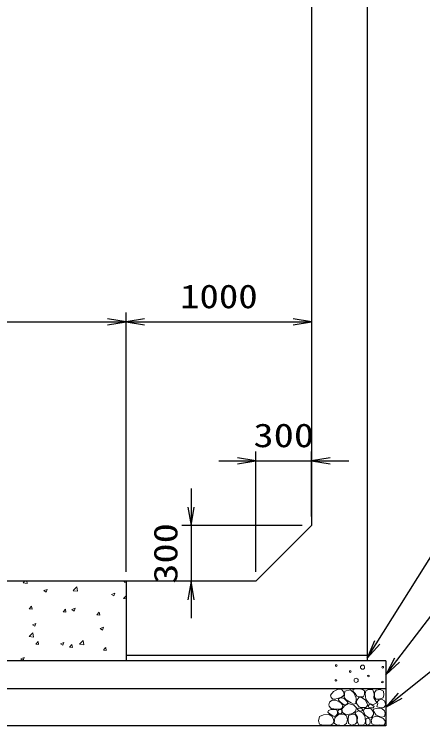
# Model space of a CAD drawing. Units: millimetres at full size. Extents: x 0 to 42050, y 0 to 29700.
# Drawn here: x 9922 to 12125, y 13620 to 17460 of the extents above; entities that cross this region are included whole.
import ezdxf
from ezdxf.enums import TextEntityAlignment as Align

# ---------------------------------------------------------------- set-up
doc = ezdxf.new("R2010")
doc.units = ezdxf.units.MM
for name, color, linetype, lineweight in [('D-DCR-HCHn', 4, 'Continuous', 9), ('D-STR-DIM', 7, 'Continuous', 25), ('D-STR-STRn', 1, 'Continuous', 25), ('D-STR-TXT', 7, 'Continuous', 25)]:
    doc.layers.add(name, color=color, linetype=linetype, lineweight=lineweight)
doc.styles.add('ＭＳ ゴシック', font='')
doc.styles.get('ＭＳ ゴシック').set_extended_font_data('MS Gothic')

# ---------------------------------------------------------------- blocks, each defined once
blk = doc.blocks.new('open_arrow')
at = {"color": 0, "linetype": 'Continuous', "lineweight": -2}
blk.add_lwpolyline([(7.5, 1.25), (0, 0), (7.5, -1.25)], dxfattribs=at)

msp = doc.modelspace()

# ---------------------------------------------------------------- linework, layer by layer
at = {"layer": 'D-DCR-HCHn'}
for p, q in [((9969.056, 14391.22), (9977.481, 14400)), ((9969.086, 14391.157), (9991.675, 14387.654)), ((9991.652, 14387.681), (9990.219, 14400)), ((10240.135, 14349.177), (10259.919, 14369.796)), ((10262.732, 14345.639), (10259.925, 14369.761)), ((10513.981, 14394.198), (10525, 14393.234)), ((10513.987, 14394.212), (10518.844, 14400)), ((10081.154, 14349.397), (10098.938, 14356.224)), ((10081.176, 14349.362), (10093.81, 14340.84)), ((10093.824, 14340.844), (10098.974, 14356.193)), ((10240.165, 14349.115), (10262.755, 14345.611)), ((10446.185, 14329.055), (10463.97, 14335.882)), ((10446.206, 14329.019), (10458.841, 14320.497)), ((10458.855, 14320.502), (10464.005, 14335.851)), ((10511.214, 14307.135), (10525, 14321.503)), ((10511.244, 14307.072), (10525, 14304.938)), ((10002.672, 14250.958), (10017.854, 14249.63)), ((10002.676, 14250.972), (10014.922, 14265.565)), ((10017.961, 14249.537), (10015.024, 14265.459)), ((10184.861, 14235.033), (10197.106, 14249.626)), ((10200.144, 14233.597), (10197.208, 14249.519)), ((10232.768, 14247.132), (10250.553, 14253.959)), ((10232.79, 14247.097), (10245.424, 14238.575)), ((10245.439, 14238.579), (10250.589, 14253.928)), ((10184.856, 14235.019), (10200.038, 14233.691)), ((10367.04, 14219.08), (10382.222, 14217.752)), ((10367.046, 14219.094), (10379.291, 14233.687)), ((10382.328, 14217.657), (10379.391, 14233.578)), ((10019.352, 14165.209), (10037.137, 14172.036)), ((10032.022, 14156.656), (10037.172, 14172.005)), ((10019.373, 14165.174), (10032.008, 14156.652)), ((10384.383, 14144.866), (10402.168, 14151.693)), ((10384.404, 14144.832), (10397.039, 14136.309)), ((10397.053, 14136.314), (10402.203, 14151.663)), ((10002.731, 14101.751), (10022.515, 14122.37)), ((10002.76, 14101.689), (10025.35, 14098.186)), ((10025.327, 14098.213), (10022.521, 14122.335)), ((10037.915, 14059.902), (10053.097, 14058.574)), ((10037.92, 14059.915), (10050.165, 14074.508)), ((10053.202, 14058.48), (10050.265, 14074.402)), ((10170.967, 14062.943), (10188.752, 14069.77)), ((10170.988, 14062.909), (10183.622, 14054.387)), ((10183.636, 14054.391), (10188.787, 14069.74)), ((10220.105, 14043.976), (10232.35, 14058.569)), ((10235.386, 14042.54), (10232.449, 14058.462)), ((10273.81, 14059.709), (10293.594, 14080.328)), ((10273.839, 14059.647), (10296.429, 14056.143)), ((10296.406, 14056.171), (10293.6, 14080.293)), ((10220.099, 14043.963), (10235.281, 14042.634)), ((10402.283, 14028.024), (10417.465, 14026.695)), ((10402.289, 14028.037), (10414.534, 14042.63)), ((10417.57, 14026.6), (10414.633, 14042.521)), ((9957.55, 13981.021), (9975.335, 13987.847)), ((9957.571, 13980.986), (9970.206, 13972.464)), ((9970.22, 13972.468), (9975.37, 13987.817))]:
    msp.add_line(p, q, dxfattribs=at)
for points in [[(11692.988, 13779.601), (11699.036, 13785.086), (11700.103, 13790.792), (11696.586, 13803.305), (11686.29, 13817.61), (11663.996, 13816.105), (11642.429, 13805.811), (11627.805, 13785.597), (11629.979, 13772.456), (11636.98, 13765.716), (11648.231, 13763.215), (11664.489, 13767.483), (11685.711, 13774.481)], [(11751.553, 13736.214), (11764.311, 13740.569), (11765.575, 13768.678), (11752.488, 13797.359), (11735.552, 13813.536), (11703.597, 13807.032), (11700.867, 13771.913), (11711.184, 13759.876), (11739.261, 13744.301)], [(11855.31, 13813.906), (11862.244, 13793.102), (11859.933, 13769.988), (11876.113, 13744.562), (11855.31, 13733.005), (11832.195, 13744.562), (11818.327, 13763.053), (11813.704, 13793.102), (11818.327, 13809.283), (11832.195, 13816.217)], [(11873.802, 13811.594), (11894.605, 13816.217), (11913.096, 13806.971), (11915.408, 13786.168), (11910.785, 13769.988), (11887.67, 13763.053), (11871.49, 13763.053), (11864.556, 13774.611), (11864.556, 13800.037)], [(11631.628, 13711.832), (11626.312, 13716.874), (11619.524, 13725.68), (11617.855, 13733.275), (11621.856, 13747.685), (11635.912, 13758.67), (11656.093, 13757.89), (11683.302, 13743.001), (11692.914, 13730.757), (11689.848, 13716.784), (11680.222, 13710.04), (11671.401, 13709.145), (11657.637, 13709.524), (11644.192, 13711.002)], [(11720.202, 13745.711), (11718.546, 13739.566), (11712.989, 13735.193), (11700.81, 13733.302), (11689.695, 13739.802), (11679.408, 13749.138), (11670.142, 13757.333), (11670.365, 13763.462), (11676.264, 13768.875), (11690.797, 13770.356), (11703.53, 13764.383), (11712.989, 13755.165), (11717.719, 13750.556)], [(11816.015, 13758.431), (11827.573, 13730.693), (11818.327, 13719.136), (11790.589, 13719.136), (11779.032, 13723.759), (11767.475, 13739.939), (11767.475, 13753.808), (11779.032, 13772.299), (11792.901, 13774.611)], [(11917.719, 13753.808), (11924.654, 13733.005), (11915.408, 13719.136), (11892.293, 13716.824), (11876.512, 13723.599), (11883.048, 13739.939), (11878.425, 13749.185), (11887.67, 13758.431), (11901.539, 13763.053)], [(11711.797, 13679.532), (11747.171, 13686.129), (11762.218, 13698.266), (11766.97, 13717.263), (11752.287, 13731.629), (11723.677, 13739.69), (11702.03, 13726.761), (11688.039, 13709.347), (11691.998, 13691.67)], [(11781.815, 13700.551), (11771.114, 13709.112), (11775.394, 13715.533), (11790.376, 13715.533), (11796.796, 13713.393), (11801.077, 13704.832), (11794.656, 13698.411)], [(11813.918, 13677.009), (11803.217, 13702.692), (11811.778, 13713.393), (11837.461, 13713.393), (11848.162, 13709.112), (11858.863, 13694.131), (11858.863, 13681.289), (11848.162, 13664.167), (11835.321, 13662.027)], [(11850.687, 13733.005), (11862.244, 13723.759), (11857.621, 13716.824), (11841.441, 13716.824), (11834.507, 13719.136), (11829.884, 13728.382), (11836.818, 13735.316)], [(11873.845, 13677.009), (11856.723, 13702.692), (11858.863, 13709.112), (11882.406, 13715.533), (11903.808, 13713.393), (11918.79, 13700.551), (11920.93, 13685.57), (11918.79, 13670.588), (11901.668, 13666.308)], [(11615.028, 13622.493), (11630.163, 13624.274), (11640.134, 13629.787), (11644.165, 13642.722), (11644.055, 13654.963), (11634.828, 13671.678), (11616.758, 13682.822), (11589.269, 13678.403), (11567.547, 13670.334), (11562.357, 13646.125), (11566.97, 13628.257), (11588.116, 13622.877)], [(11647.403, 13670.331), (11657.105, 13675.079), (11664.11, 13683.822), (11664.281, 13695.084), (11660.058, 13705.627), (11644.811, 13707.625), (11629.946, 13708.018), (11615.519, 13702.512), (11613.151, 13693.273), (11625.46, 13682.195), (11640.445, 13673.15)], [(11712.648, 13673.637), (11697.694, 13682.556), (11671.56, 13682.292), (11650.07, 13663.525), (11646.357, 13634.899), (11660.147, 13624.245), (11696.902, 13621.871), (11713.269, 13631.633), (11717.828, 13654.06)], [(11675.029, 13685.265), (11670.817, 13688.446), (11667.314, 13693.505), (11667.19, 13700.431), (11671.586, 13706.067), (11679.231, 13707.977), (11685.644, 13706.179), (11687.296, 13700.442), (11688.104, 13694.835), (11687.119, 13687.456), (11681.025, 13684.127)], [(11760.412, 13627.783), (11741.15, 13623.503), (11724.028, 13632.064), (11721.888, 13651.326), (11724.032, 13674.878), (11747.571, 13682.327), (11762.553, 13678.603), (11768.973, 13662.027), (11768.973, 13638.484)], [(11777.534, 13625.643), (11771.114, 13644.905), (11773.254, 13666.308), (11758.272, 13689.85), (11777.534, 13700.551), (11798.937, 13689.85), (11811.778, 13672.728), (11816.059, 13644.905), (11811.778, 13629.924), (11798.937, 13623.503)], [(11865.284, 13623.503), (11850.302, 13629.924), (11846.022, 13651.326), (11854.583, 13666.308), (11869.565, 13670.588), (11888.827, 13668.448), (11910.229, 13659.887), (11920.93, 13647.045), (11920.93, 13632.064), (11914.51, 13623.503), (11888.827, 13625.643)], [(11818.199, 13629.924), (11818.199, 13655.606), (11828.9, 13662.027), (11839.601, 13655.606), (11841.741, 13640.625), (11839.601, 13627.783), (11824.619, 13623.503)]]:
    msp.add_lwpolyline(points, close=True, dxfattribs=at)
msp.add_lwpolyline([(11781.568, 13818.547), (11798.907, 13816.446), (11810.742, 13808.701), (11810.374, 13789.819), (11804.486, 13776.087), (11789.975, 13776.185), (11769.893, 13779.153), (11760.201, 13793.689), (11750.918, 13803.492), (11748.116, 13814.345), (11760.901, 13818.547), (11781.918, 13818.547)], dxfattribs=at)
for centre, radius in [((11657.803, 13945.221), 4.5), ((11799.996, 13936.145), 11.25), ((11908.909, 13936.145), 4.5), ((11733.437, 13912.459), 4.5), ((11656.091, 13864.955), 4.5), ((11765.004, 13864.955), 11.25), ((11831.563, 13888.641), 4.5), ((11907.197, 13855.879), 4.5)]:
    msp.add_circle(centre, radius, dxfattribs=at)
at = {"layer": 'D-STR-DIM'}
for p, q in [((10525, 14450), (10525, 15850)), ((10525, 14450), (10525, 15850)), ((6525, 15800), (10525, 15800)), ((10525, 15800), (11525, 15800)), ((11225, 14450), (11225, 15100)), ((11525, 14750), (11525, 15100)), ((11025, 15050), (11725, 15050)), ((10875, 14900), (10875, 14200)), ((11475, 14700), (10825, 14700)), ((11175, 14400), (10825, 14400))]:
    msp.add_line(p, q, dxfattribs=at)
at = {"layer": 'D-STR-STRn'}
for p, q in [((11825, 19700), (11825, 14000)), ((11525, 19100), (11525, 14700)), ((11525, 14700), (11225, 14400)), ((11225, 14400), (5825, 14400)), ((10525, 14400), (10525, 13970)), ((11825, 14000), (10525, 14000)), ((11825, 14000), (11825, 13970)), ((11925, 13970), (5125, 13970)), ((11925, 13970), (11925, 13620)), ((11925, 13820), (5125, 13820)), ((11925, 13620), (5125, 13620))]:
    msp.add_line(p, q, dxfattribs=at)
at = {"layer": 'D-STR-TXT'}
for points in [[(11825, 13985), (12275, 14700), (12375, 14700), (14908.756, 14700)], [(11925, 13895), (12275, 14350), (12375, 14350), (14226.523, 14350)], [(11925, 13720), (12275, 14000), (12375, 14000), (13039.721, 14000)]]:
    msp.add_lwpolyline(points, dxfattribs=at)

# ---------------------------------------------------------------- block references
at = {"layer": 'D-STR-DIM', "xscale": 13.3, "yscale": 13.3}
for p, rotation in [((10525, 15800), 180), ((11525, 15800), 180), ((11225, 15050), 180), ((10875, 14700), 90), ((10875, 14400), 270)]:
    msp.add_blockref('open_arrow', p, dxfattribs=dict(at, rotation=rotation))
for p in [(10525, 15800), (11525, 15050)]:
    msp.add_blockref('open_arrow', p, dxfattribs=at)
at = {"layer": 'D-STR-TXT', "xscale": 13.3, "yscale": 13.3}
for p, rotation in [((11825, 13985), 57.8), ((11925, 13895), 52.4), ((11925, 13720), 38.7)]:
    msp.add_blockref('open_arrow', p, dxfattribs=dict(at, rotation=rotation))

# ---------------------------------------------------------------- texts
at = {"layer": 'D-STR-DIM', "style": 'ＭＳ ゴシック'}
for s, width, p in [('1000', 1.2, (11025, 15937.5)), ('300', 1.25, (11375, 15187.5))]:
    msp.add_text(s, height=128.3, dxfattribs=dict(at, width=width)).set_placement(p, align=Align.MIDDLE_CENTER)
at = {"layer": 'D-STR-DIM', "style": 'ＭＳ ゴシック', "width": 1.25}
msp.add_text('300', height=128.3, rotation=90, dxfattribs=at).set_placement((10737.5, 14550), align=Align.MIDDLE_CENTER)

doc.saveas('drawing.dxf')
